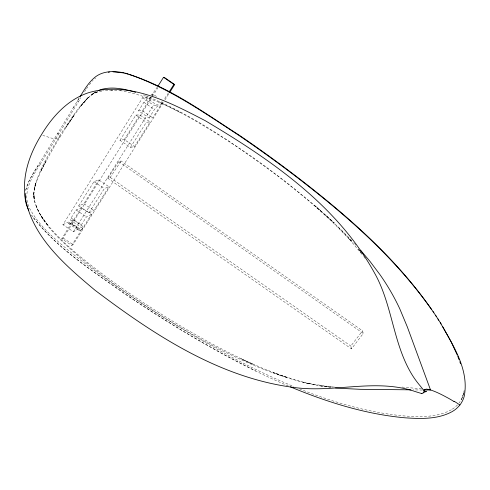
<?xml version="1.0" encoding="UTF-8"?>
<svg xmlns="http://www.w3.org/2000/svg" width="490" height="490" viewBox="0 0 490 490"><rect width="100%" height="100%" fill="white"/><g stroke="black" fill="none" stroke-linecap="round" stroke-linejoin="round"><path stroke-width="0.37" stroke-dasharray="2.45 1.84" d="M464.183 390.242L463.816 392.368M25.725 190.469C27.654 180.994 33.675 173.08 38.428 164.867L74.584 105.62M96.31 91.606C81.193 101.142 72.226 117.557 62.206 131.81C50.954 151.239 36.897 170.655 33.798 193.421A29.835 28.218 50.6 0 0 34.276 199.883C40.566 223.857 61.177 240.455 78.682 256.509C101.013 275.509 125.017 292.45 149.585 308.418A1395.734 1106.23 -68.4 0 0 186.8 331.197C225.29 353.4 265.586 373.429 309.043 383.737L297.05 380.51L273.261 372.719L287.312 377.649L263.602 368.725L240.706 358.625L253.6 364.542C209.757 344.501 168.242 319.67 128.411 292.585C106.649 277.53 85.278 261.776 65.697 243.928C53.918 232.444 41.54 220.371 35.592 204.679L38.949 212.403L43.218 219.404M25.725 190.077L29.284 180.522L33.706 172.621L38.428 164.867L40.076 164.524L80.917 97.645M463.583 393.421L461.451 399.773L464.312 391.822L462.995 395.504A26.031 24.402 -11.4 0 1 459.112 402.988M80.568 230.147L78.804 230.38L78.859 228.842L68.582 221.995L68.594 223.581L70.48 223.422L80.629 230.282L78.988 233.816L71.779 245.423L61.789 238.789L68.955 227.139L70.48 223.422M35.586 183.425C33.381 190.31 33.136 197.874 35.605 204.734M81.579 229.975L91.465 214.381L81.407 207.656L76.14 209.983L71.093 218.001L70.67 219.82A14.553 2.334 -55.4 0 0 70.805 220.439L81.107 227.323L83.245 226.65L81.579 229.975L71.552 223.293L73.231 219.998L70.915 220.531M91.465 214.381L86.442 216.868L81.383 224.861L80.905 226.65A14.541 2.113 -55.5 0 0 81.009 227.238L81.107 227.323M78.884 98.576L73.359 107.622M79.319 97.878L77.04 101.602L78.474 101.651M40.076 164.524C31.256 177.858 20.782 195.014 30.986 210.749C40.26 227.005 55.094 239.071 69.182 250.984C89.296 267.375 110.495 282.387 132.018 296.86A2848.296 1879.193 -67.8 0 0 193.17 335.356C225.633 354.509 258.99 372.284 293.884 386.61M78.859 228.842L73.427 231.733L62.892 224.72L142.639 97.718L146.571 98.018L157.131 105.252L159.599 102.839L162.288 101.491M78.669 205.959L93.97 181.631L98.864 179.946L108.988 186.757L93.951 210.461L88.984 212.856L78.669 205.959L83.882 203.724L98.864 179.946M119.958 140.318L135.853 115.058L139.834 114.93L150.099 121.943L134.505 146.528L130.426 147.417L119.958 140.318L124.295 139.595L134.505 146.528M162.6 102.232L152.721 117.808L149.052 118.004L138.523 110.814L143.882 102.294L146.149 99.868A14.982 2.462 -56.8 0 1 147.325 98.864L149.817 98.129L150.779 97.265M71.552 223.293L81.407 207.656M124.295 139.595L139.834 114.93M138.523 110.814L142.443 110.789L150.969 97.253M151.631 96.212L152.947 94.117L157.804 97.449M61.789 238.789L63.167 238.048L151.992 97.142M152.378 96.53L157.786 87.955M73.427 231.733L153.468 105.136L157.131 105.252M88.984 212.856L104.346 188.601L108.988 186.757M130.426 147.417L146.375 122.237L150.099 121.943M149.052 118.004L154.43 109.509L156.659 107.059A14.97 2.23 -56.7 0 1 157.798 106.036L160.475 104.995L162.79 101.926M71.779 245.423L73.102 244.651L163.403 102.33M164.952 99.893L169.215 93.161M152.947 94.117L152.059 95.495M84.623 91.642L85.903 89.664M168.505 92.867L163.942 99.562M157.4 86.963L153.113 93.088L151.049 94.938M73.819 115.665L65.96 127.327L73.819 115.665C61.716 133.629 50.501 152.206 40.615 171.488L46.183 160.757L40.603 171.874L36.003 182.776L34.465 188.203L35.917 182.899L34.484 188.319L33.835 193.777L34.196 199.246L33.822 193.875L34.22 199.32M107.837 178.274L118.825 161.62L121.073 160.989L362.539 330.811L363.262 333.47L351.44 348.88L107.837 178.274L110.207 177.441L121.073 160.989M86.552 88.684L87.894 86.748M73.261 116.498L80.905 106.042L88.506 97.1L80.066 106.875L88.139 97.663L82.583 103.66M351.44 348.88L350.858 346.05L362.539 330.811M89.284 84.85L91.508 82.106M146.571 98.018L148.28 96.267M92.292 81.23L93.1 80.378M94.79 78.755L95.679 77.99M88.035 97.829L92.916 94.007L98.343 91.41L90.711 94.931L97.779 91.887L103.972 90.613M95.715 91.918L92.126 94.27L95.715 91.893M451.37 409.738C437.043 417.682 419.844 417.002 404.005 415.937C367.953 412.629 332.912 402.155 299.378 388.84M62.892 224.72L68.582 221.995M59.1 133.366L57.563 133.513L58.806 135.118A30.815 5.506 31.3 0 1 59.627 136.814C57.759 142.112 46.611 135.761 42.808 135.601M105.368 90.454L113.288 90.068L111.438 90.074L121.44 90.822L119.823 90.546C159.201 97.283 193.575 119.395 226.95 140.115C271.436 169.785 314.617 202.192 351.385 241.215L337.132 226.16M422.319 390.04L413.217 389.887M421.572 388.864L400.777 386.941M334.841 387.131L319.253 385.82L330.517 387.112M332.722 387.1L307.787 383.37L317.22 385.207M143.343 94.895L144.74 95.397M145.432 95.666C183.364 110.801 217.836 133.268 251.297 156.396A757.35 629.307 26.1 0 1 287.875 183.579L311.003 202.401L334.272 222.889L314.304 205.102L322.31 212.201M288.322 385.998C230.147 361.087 175.824 328.086 123.388 292.879C91.122 269.494 55.811 247.824 31.703 215.429C58.083 249.961 95.96 273.175 130.977 298A2890.136 1898.94 -67.8 0 0 192.503 336.728L223.857 354.558L255.743 371.102M180.038 112.418L162.674 103.8L163.905 104.413M63.167 238.048L73.102 244.651M71.093 218.001L81.383 224.861M73.231 219.998L83.245 226.65M68.453 223.464L78.676 230.275M83.882 203.724L93.951 210.461M76.14 209.983L86.442 216.868M93.97 181.631L104.346 188.601M135.853 115.058L146.375 122.237M142.639 97.718L153.468 105.136M143.882 102.294L154.43 109.509M142.443 110.789L152.721 117.808M110.207 177.441L350.858 346.05M118.825 161.62L363.262 333.47M325.599 215.141L341.604 230.196L353.321 242.201M351.385 241.215L348.984 238.685L363.31 255.903M354.356 243.328L356.42 245.588M363.77 256.509L365.16 258.334M359.746 250.721L357.994 248.338L359.709 250.715M360.187 251.321L361.498 253.11M360.138 251.309L361.424 253.091M457.495 404.887A26.203 24.567 -11.4 0 1 451.351 409.701M330.811 387.321A248.804 243.126 -51.1 0 1 301.583 381.771M47.683 225.106L40.695 215.232L47.683 225.106"/><path stroke-width="0.73" d="M25.186 193.47C24.573 199.289 26.129 205.163 28.775 210.326M80.115 96.561C84.041 90.209 87.882 83.631 93.455 78.553C102.692 69.727 116.816 70.658 128.221 74.002M169.607 92.549L174.673 84.568L164.389 77.487L163.55 77.291L158.172 85.775M174.673 84.568L173.901 84.415L169.313 91.618M423.127 392.907L423.752 392.098A2.768 2.597 -9.7 0 0 423.973 390.628L420.242 385.942A104.468 97.908 -21.7 0 1 412.997 376.247C392.894 344.721 392.784 305.197 374.415 272.795C337.046 204.924 270.155 159.238 205.096 120.614C170.085 102.453 129.495 80.911 89.051 92.555C67.969 99.213 52.246 116.632 41.221 135.093C29.768 153.646 21.756 175.892 25.351 197.948C32.53 237.626 65.66 265.562 94.962 290.196C154.172 334.94 219.936 378.305 295.28 387.633C331.381 392.312 367.849 380.883 403.729 388.405A98.012 90.595 -1.9 0 1 415.79 391.743L421.719 393.568M423.483 392.527L426.361 391.449M108.308 72.244L109.466 72.061M426.282 391.461L426.012 391.492A9.292 1.715 37.4 0 1 425.534 391.443L424.499 391.473M112.988 71.834L123.59 72.912M424.475 390.052L430.532 389.973A75.013 13.665 38.4 0 1 435.304 391.724L436.008 392.018A77.493 14.13 38.4 0 1 443.664 395.693L447.927 397.966A46.091 8.244 38.1 0 1 451.1 399.779L453.783 401.396A5.598 0.962 37.6 0 0 454.193 401.641L454.242 401.671M410.945 389.832L360.554 389.317L340.63 388.356A248.804 243.126 -51.1 0 1 335.38 387.86M124.772 73.182C166.747 85.285 202.719 111.745 239.059 135.075A1024.517 800.538 25.7 0 1 300.333 179.475C350.105 218.05 398.229 260.404 433.852 312.792M135.656 92.298C124.975 89.119 113.46 86.485 102.386 89.186A30.698 29.296 62.9 0 0 98.815 90.405M129.409 74.425C169.019 88.139 203.828 112.467 238.648 135.24A1029.949 803.673 25.7 0 1 300.321 179.916C348.88 217.493 395.681 258.708 431.31 309.104M290.386 386.855C326.861 402.027 365.117 414.136 404.618 417.78C420.555 418.852 437.852 419.538 452.27 411.551A26.362 24.708 -11.4 0 0 459.896 404.991A26.362 24.702 -11.3 0 0 464.244 396.19C469.402 369.619 452.742 344.733 440.296 322.696M454.322 401.714L454.028 401.347M163.55 77.291L173.901 84.415M360.511 250.145L369.864 261.225L379.873 274.51A227.195 214.4 18.7 0 1 399.767 308.792L407.325 326.91L430.532 389.973L426.723 389.103L424.218 389.55A15.796 2.891 37.7 0 0 424.113 389.813L424.12 390.285A54.862 9.861 38.1 0 0 424.236 390.977L424.316 391.265M433.044 311.542L436.339 316.503M435.518 315.229L438.771 320.24M437.938 318.947L441.147 324.006M442.593 326.463L451.125 341.83L457.244 355.017M457.789 356.359L459.106 359.727M459.841 361.761L460.545 363.813M454.493 401.469A45.821 8.177 38.1 0 1 459.877 404.979M423.078 392.974A2.768 2.597 -9.7 0 1 421.663 393.635"/></g></svg>
